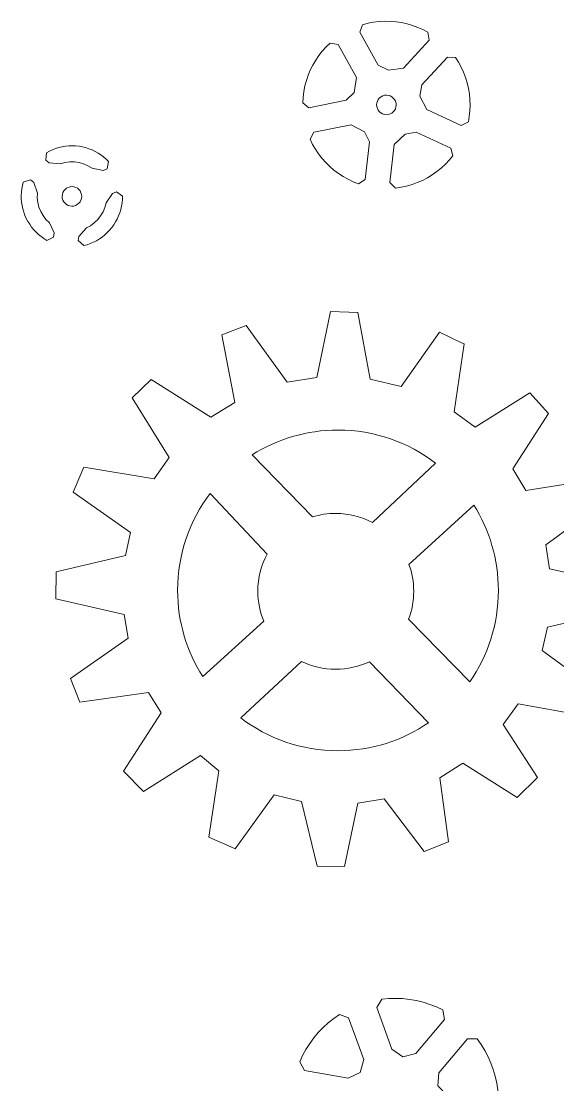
# Model space of a CAD drawing. Header units: centimetres. Extents: x -21.6 to 35.6, y -35.6 to 48.3.
# Drawn here: x 6.36 to 11.57, y 24.9 to 35.25 of the extents above; entities that cross this region are included whole.
import ezdxf

# ---------------------------------------------------------------- set-up
doc = ezdxf.new("R2010")
doc.units = ezdxf.units.CM
doc.header["$MEASUREMENT"] = 0
doc.layers.add('layer 1', color=7, linetype='Continuous')

msp = doc.modelspace()

# ---------------------------------------------------------------- linework, layer by layer
at = {"layer": 'layer 1', "lineweight": 9}
for points, knots in [([(10.07234, 34.79107), (10.07234, 34.79107), (10.32228, 35.06267), (10.32228, 35.06267), (10.32228, 35.06267), (10.32228, 35.06267), (10.31096, 35.13984), (10.31096, 35.13984), (10.31096, 35.13984), (10.31096, 35.13984), (10.26256, 35.16535), (10.26256, 35.16535), (10.26256, 35.16535), (10.26256, 35.16535), (10.21258, 35.18755), (10.21258, 35.18755), (10.21258, 35.18755), (10.21258, 35.18755), (10.1612, 35.20635), (10.1612, 35.20635), (10.1612, 35.20635), (10.1612, 35.20635), (10.10869, 35.22164), (10.10869, 35.22164), (10.10869, 35.22164), (10.10869, 35.22164), (10.05526, 35.23339), (10.05526, 35.23339), (10.05526, 35.23339), (10.05526, 35.23339), (10.00117, 35.24152), (10.00117, 35.24152), (10.00117, 35.24152), (10.00117, 35.24152), (9.94665, 35.246), (9.94665, 35.246), (9.94665, 35.246), (9.94665, 35.246), (9.89195, 35.2468), (9.89195, 35.2468), (9.89195, 35.2468), (9.89195, 35.2468), (9.83733, 35.24393), (9.83733, 35.24393), (9.83733, 35.24393), (9.83733, 35.24393), (9.78302, 35.23741), (9.78302, 35.23741), (9.78302, 35.23741), (9.78302, 35.23741), (9.72928, 35.22725), (9.72928, 35.22725), (9.72928, 35.22725), (9.72928, 35.22725), (9.67632, 35.2135), (9.67632, 35.2135), (9.67632, 35.2135), (9.67632, 35.2135), (9.64763, 35.14098), (9.64763, 35.14098), (9.64763, 35.14098), (9.64763, 35.14098), (9.8287, 34.81934), (9.8287, 34.81934), (9.8287, 34.81934), (9.8287, 34.81934), (9.92626, 34.76957), (9.92626, 34.76957), (9.92626, 34.76957), (9.92626, 34.76957), (10.07234, 34.79107), (10.07234, 34.79107)], [0, 0, 0, 0, 0.05263158, 0.05263158, 0.05263158, 0.05263158, 0.10526316, 0.10526316, 0.10526316, 0.10526316, 0.15789474, 0.15789474, 0.15789474, 0.15789474, 0.21052632, 0.21052632, 0.21052632, 0.21052632, 0.26315789, 0.26315789, 0.26315789, 0.26315789, 0.31578947, 0.31578947, 0.31578947, 0.31578947, 0.36842105, 0.36842105, 0.36842105, 0.36842105, 0.42105263, 0.42105263, 0.42105263, 0.42105263, 0.47368421, 0.47368421, 0.47368421, 0.47368421, 0.52631579, 0.52631579, 0.52631579, 0.52631579, 0.57894737, 0.57894737, 0.57894737, 0.57894737, 0.63157895, 0.63157895, 0.63157895, 0.63157895, 0.68421053, 0.68421053, 0.68421053, 0.68421053, 0.73684211, 0.73684211, 0.73684211, 0.73684211, 0.78947368, 0.78947368, 0.78947368, 0.78947368, 0.84210526, 0.84210526, 0.84210526, 0.84210526, 0.89473684, 0.89473684, 0.89473684, 0.89473684, 1, 1, 1, 1]), ([(9.61753, 34.70045), (9.61753, 34.70045), (9.43644, 35.02209), (9.43644, 35.02209), (9.43644, 35.02209), (9.43644, 35.02209), (9.35955, 35.03516), (9.35955, 35.03516), (9.35955, 35.03516), (9.35955, 35.03516), (9.32034, 34.99702), (9.32034, 34.99702), (9.32034, 34.99702), (9.32034, 34.99702), (9.28377, 34.95634), (9.28377, 34.95634), (9.28377, 34.95634), (9.28377, 34.95634), (9.25003, 34.91329), (9.25003, 34.91329), (9.25003, 34.91329), (9.25003, 34.91329), (9.21925, 34.86807), (9.21925, 34.86807), (9.21925, 34.86807), (9.21925, 34.86807), (9.19157, 34.82089), (9.19157, 34.82089), (9.19157, 34.82089), (9.19157, 34.82089), (9.16712, 34.77195), (9.16712, 34.77195), (9.16712, 34.77195), (9.16712, 34.77195), (9.14601, 34.72149), (9.14601, 34.72149), (9.14601, 34.72149), (9.14601, 34.72149), (9.12834, 34.66973), (9.12834, 34.66973), (9.12834, 34.66973), (9.12834, 34.66973), (9.11419, 34.61689), (9.11419, 34.61689), (9.11419, 34.61689), (9.11419, 34.61689), (9.10362, 34.56322), (9.10362, 34.56322), (9.10362, 34.56322), (9.10362, 34.56322), (9.09667, 34.50896), (9.09667, 34.50896), (9.09667, 34.50896), (9.09667, 34.50896), (9.09338, 34.45436), (9.09338, 34.45436), (9.09338, 34.45436), (9.09338, 34.45436), (9.15348, 34.40465), (9.15348, 34.40465), (9.15348, 34.40465), (9.15348, 34.40465), (9.51534, 34.47748), (9.51534, 34.47748), (9.51534, 34.47748), (9.51534, 34.47748), (9.59282, 34.55487), (9.59282, 34.55487), (9.59282, 34.55487), (9.59282, 34.55487), (9.61753, 34.70045), (9.61753, 34.70045)], [0, 0, 0, 0, 0.05263158, 0.05263158, 0.05263158, 0.05263158, 0.10526316, 0.10526316, 0.10526316, 0.10526316, 0.15789474, 0.15789474, 0.15789474, 0.15789474, 0.21052632, 0.21052632, 0.21052632, 0.21052632, 0.26315789, 0.26315789, 0.26315789, 0.26315789, 0.31578947, 0.31578947, 0.31578947, 0.31578947, 0.36842105, 0.36842105, 0.36842105, 0.36842105, 0.42105263, 0.42105263, 0.42105263, 0.42105263, 0.47368421, 0.47368421, 0.47368421, 0.47368421, 0.52631579, 0.52631579, 0.52631579, 0.52631579, 0.57894737, 0.57894737, 0.57894737, 0.57894737, 0.63157895, 0.63157895, 0.63157895, 0.63157895, 0.68421053, 0.68421053, 0.68421053, 0.68421053, 0.73684211, 0.73684211, 0.73684211, 0.73684211, 0.78947368, 0.78947368, 0.78947368, 0.78947368, 0.84210526, 0.84210526, 0.84210526, 0.84210526, 0.89473684, 0.89473684, 0.89473684, 0.89473684, 1, 1, 1, 1]), ([(10.29907, 34.38651), (10.29907, 34.38651), (10.63463, 34.23273), (10.63463, 34.23273), (10.63463, 34.23273), (10.63463, 34.23273), (10.70451, 34.26735), (10.70451, 34.26735), (10.70451, 34.26735), (10.70451, 34.26735), (10.71382, 34.32126), (10.71382, 34.32126), (10.71382, 34.32126), (10.71382, 34.32126), (10.71948, 34.37566), (10.71948, 34.37566), (10.71948, 34.37566), (10.71948, 34.37566), (10.72148, 34.43033), (10.72148, 34.43033), (10.72148, 34.43033), (10.72148, 34.43033), (10.71981, 34.485), (10.71981, 34.485), (10.71981, 34.485), (10.71981, 34.485), (10.71447, 34.53944), (10.71447, 34.53944), (10.71447, 34.53944), (10.71447, 34.53944), (10.70548, 34.5934), (10.70548, 34.5934), (10.70548, 34.5934), (10.70548, 34.5934), (10.6929, 34.64662), (10.6929, 34.64662), (10.6929, 34.64662), (10.6929, 34.64662), (10.67676, 34.69889), (10.67676, 34.69889), (10.67676, 34.69889), (10.67676, 34.69889), (10.65716, 34.74996), (10.65716, 34.74996), (10.65716, 34.74996), (10.65716, 34.74996), (10.63416, 34.79959), (10.63416, 34.79959), (10.63416, 34.79959), (10.63416, 34.79959), (10.60789, 34.84758), (10.60789, 34.84758), (10.60789, 34.84758), (10.60789, 34.84758), (10.57845, 34.89368), (10.57845, 34.89368), (10.57845, 34.89368), (10.57845, 34.89368), (10.50062, 34.89857), (10.50062, 34.89857), (10.50062, 34.89857), (10.50062, 34.89857), (10.25067, 34.62696), (10.25067, 34.62696), (10.25067, 34.62696), (10.25067, 34.62696), (10.23349, 34.5188), (10.23349, 34.5188), (10.23349, 34.5188), (10.23349, 34.5188), (10.29907, 34.38651), (10.29907, 34.38651)], [0, 0, 0, 0, 0.05263158, 0.05263158, 0.05263158, 0.05263158, 0.10526316, 0.10526316, 0.10526316, 0.10526316, 0.15789474, 0.15789474, 0.15789474, 0.15789474, 0.21052632, 0.21052632, 0.21052632, 0.21052632, 0.26315789, 0.26315789, 0.26315789, 0.26315789, 0.31578947, 0.31578947, 0.31578947, 0.31578947, 0.36842105, 0.36842105, 0.36842105, 0.36842105, 0.42105263, 0.42105263, 0.42105263, 0.42105263, 0.47368421, 0.47368421, 0.47368421, 0.47368421, 0.52631579, 0.52631579, 0.52631579, 0.52631579, 0.57894737, 0.57894737, 0.57894737, 0.57894737, 0.63157895, 0.63157895, 0.63157895, 0.63157895, 0.68421053, 0.68421053, 0.68421053, 0.68421053, 0.73684211, 0.73684211, 0.73684211, 0.73684211, 0.78947368, 0.78947368, 0.78947368, 0.78947368, 0.84210526, 0.84210526, 0.84210526, 0.84210526, 0.89473684, 0.89473684, 0.89473684, 0.89473684, 1, 1, 1, 1]), ([(9.9954, 34.46829), (9.97577, 34.51695), (9.92042, 34.54048), (9.87176, 34.52085), (9.87176, 34.52085), (9.8231, 34.50123), (9.79956, 34.44587), (9.81919, 34.39721), (9.81919, 34.39721), (9.83882, 34.34856), (9.89417, 34.32502), (9.94283, 34.34465), (9.94283, 34.34465), (9.99148, 34.36427), (10.01502, 34.41964), (9.9954, 34.46829)], [0, 0, 0, 0, 0.2, 0.2, 0.2, 0.2, 0.4, 0.4, 0.4, 0.4, 0.6, 0.6, 0.6, 0.6, 1, 1, 1, 1]), ([(9.56315, 34.23989), (9.56315, 34.23989), (9.2013, 34.16706), (9.2013, 34.16706), (9.2013, 34.16706), (9.2013, 34.16706), (9.16511, 34.09798), (9.16511, 34.09798), (9.16511, 34.09798), (9.16511, 34.09798), (9.18926, 34.0489), (9.18926, 34.0489), (9.18926, 34.0489), (9.18926, 34.0489), (9.21666, 34.00155), (9.21666, 34.00155), (9.21666, 34.00155), (9.21666, 34.00155), (9.24717, 33.95615), (9.24717, 33.95615), (9.24717, 33.95615), (9.24717, 33.95615), (9.28066, 33.91291), (9.28066, 33.91291), (9.28066, 33.91291), (9.28066, 33.91291), (9.31698, 33.87201), (9.31698, 33.87201), (9.31698, 33.87201), (9.31698, 33.87201), (9.35596, 33.83363), (9.35596, 33.83363), (9.35596, 33.83363), (9.35596, 33.83363), (9.39744, 33.79797), (9.39744, 33.79797), (9.39744, 33.79797), (9.39744, 33.79797), (9.44122, 33.76516), (9.44122, 33.76516), (9.44122, 33.76516), (9.44122, 33.76516), (9.48709, 33.73537), (9.48709, 33.73537), (9.48709, 33.73537), (9.48709, 33.73537), (9.53487, 33.70873), (9.53487, 33.70873), (9.53487, 33.70873), (9.53487, 33.70873), (9.58432, 33.68536), (9.58432, 33.68536), (9.58432, 33.68536), (9.58432, 33.68536), (9.63524, 33.66537), (9.63524, 33.66537), (9.63524, 33.66537), (9.63524, 33.66537), (9.70108, 33.70715), (9.70108, 33.70715), (9.70108, 33.70715), (9.70108, 33.70715), (9.74364, 34.07381), (9.74364, 34.07381), (9.74364, 34.07381), (9.74364, 34.07381), (9.69397, 34.17141), (9.69397, 34.17141), (9.69397, 34.17141), (9.69397, 34.17141), (9.56315, 34.23989), (9.56315, 34.23989)], [0, 0, 0, 0, 0.05263158, 0.05263158, 0.05263158, 0.05263158, 0.10526316, 0.10526316, 0.10526316, 0.10526316, 0.15789474, 0.15789474, 0.15789474, 0.15789474, 0.21052632, 0.21052632, 0.21052632, 0.21052632, 0.26315789, 0.26315789, 0.26315789, 0.26315789, 0.31578947, 0.31578947, 0.31578947, 0.31578947, 0.36842105, 0.36842105, 0.36842105, 0.36842105, 0.42105263, 0.42105263, 0.42105263, 0.42105263, 0.47368421, 0.47368421, 0.47368421, 0.47368421, 0.52631579, 0.52631579, 0.52631579, 0.52631579, 0.57894737, 0.57894737, 0.57894737, 0.57894737, 0.63157895, 0.63157895, 0.63157895, 0.63157895, 0.68421053, 0.68421053, 0.68421053, 0.68421053, 0.73684211, 0.73684211, 0.73684211, 0.73684211, 0.78947368, 0.78947368, 0.78947368, 0.78947368, 0.84210526, 0.84210526, 0.84210526, 0.84210526, 0.89473684, 0.89473684, 0.89473684, 0.89473684, 1, 1, 1, 1]), ([(9.98438, 34.04587), (9.98438, 34.04587), (9.94181, 33.67921), (9.94181, 33.67921), (9.94181, 33.67921), (9.94181, 33.67921), (9.99633, 33.62344), (9.99633, 33.62344), (9.99633, 33.62344), (9.99633, 33.62344), (10.05047, 33.63125), (10.05047, 33.63125), (10.05047, 33.63125), (10.05047, 33.63125), (10.10398, 33.64267), (10.10398, 33.64267), (10.10398, 33.64267), (10.10398, 33.64267), (10.15658, 33.65766), (10.15658, 33.65766), (10.15658, 33.65766), (10.15658, 33.65766), (10.20806, 33.67615), (10.20806, 33.67615), (10.20806, 33.67615), (10.20806, 33.67615), (10.25819, 33.69805), (10.25819, 33.69805), (10.25819, 33.69805), (10.25819, 33.69805), (10.30673, 33.72327), (10.30673, 33.72327), (10.30673, 33.72327), (10.30673, 33.72327), (10.35346, 33.75169), (10.35346, 33.75169), (10.35346, 33.75169), (10.35346, 33.75169), (10.39818, 33.78319), (10.39818, 33.78319), (10.39818, 33.78319), (10.39818, 33.78319), (10.44069, 33.81761), (10.44069, 33.81761), (10.44069, 33.81761), (10.44069, 33.81761), (10.48079, 33.85482), (10.48079, 33.85482), (10.48079, 33.85482), (10.48079, 33.85482), (10.5183, 33.89464), (10.5183, 33.89464), (10.5183, 33.89464), (10.5183, 33.89464), (10.55306, 33.93687), (10.55306, 33.93687), (10.55306, 33.93687), (10.55306, 33.93687), (10.53366, 34.01241), (10.53366, 34.01241), (10.53366, 34.01241), (10.53366, 34.01241), (10.1981, 34.16619), (10.1981, 34.16619), (10.1981, 34.16619), (10.1981, 34.16619), (10.08993, 34.14912), (10.08993, 34.14912), (10.08993, 34.14912), (10.08993, 34.14912), (9.98438, 34.04587), (9.98438, 34.04587)], [0, 0, 0, 0, 0.05263158, 0.05263158, 0.05263158, 0.05263158, 0.10526316, 0.10526316, 0.10526316, 0.10526316, 0.15789474, 0.15789474, 0.15789474, 0.15789474, 0.21052632, 0.21052632, 0.21052632, 0.21052632, 0.26315789, 0.26315789, 0.26315789, 0.26315789, 0.31578947, 0.31578947, 0.31578947, 0.31578947, 0.36842105, 0.36842105, 0.36842105, 0.36842105, 0.42105263, 0.42105263, 0.42105263, 0.42105263, 0.47368421, 0.47368421, 0.47368421, 0.47368421, 0.52631579, 0.52631579, 0.52631579, 0.52631579, 0.57894737, 0.57894737, 0.57894737, 0.57894737, 0.63157895, 0.63157895, 0.63157895, 0.63157895, 0.68421053, 0.68421053, 0.68421053, 0.68421053, 0.73684211, 0.73684211, 0.73684211, 0.73684211, 0.78947368, 0.78947368, 0.78947368, 0.78947368, 0.84210526, 0.84210526, 0.84210526, 0.84210526, 0.89473684, 0.89473684, 0.89473684, 0.89473684, 1, 1, 1, 1]), ([(7.1508, 33.79513), (7.1508, 33.79513), (7.1894, 33.8107), (7.1894, 33.8107), (7.1894, 33.8107), (7.1894, 33.8107), (7.20473, 33.88222), (7.20473, 33.88222), (7.20473, 33.88222), (7.20473, 33.88222), (7.18119, 33.90532), (7.18119, 33.90532), (7.18119, 33.90532), (7.18119, 33.90532), (7.15617, 33.9268), (7.15617, 33.9268), (7.15617, 33.9268), (7.15617, 33.9268), (7.12976, 33.94655), (7.12976, 33.94655), (7.12976, 33.94655), (7.12976, 33.94655), (7.10209, 33.96449), (7.10209, 33.96449), (7.10209, 33.96449), (7.10209, 33.96449), (7.07327, 33.98055), (7.07327, 33.98055), (7.07327, 33.98055), (7.07327, 33.98055), (7.04345, 33.99464), (7.04345, 33.99464), (7.04345, 33.99464), (7.04345, 33.99464), (7.01276, 34.0067), (7.01276, 34.0067), (7.01276, 34.0067), (7.01276, 34.0067), (6.98132, 34.01669), (6.98132, 34.01669), (6.98132, 34.01669), (6.98132, 34.01669), (6.9493, 34.02455), (6.9493, 34.02455), (6.9493, 34.02455), (6.9493, 34.02455), (6.91681, 34.03024), (6.91681, 34.03024), (6.91681, 34.03024), (6.91681, 34.03024), (6.88402, 34.03376), (6.88402, 34.03376), (6.88402, 34.03376), (6.88402, 34.03376), (6.85107, 34.03507), (6.85107, 34.03507), (6.85107, 34.03507), (6.85107, 34.03507), (6.8181, 34.03417), (6.8181, 34.03417), (6.8181, 34.03417), (6.8181, 34.03417), (6.78527, 34.03107), (6.78527, 34.03107), (6.78527, 34.03107), (6.78527, 34.03107), (6.75272, 34.02578), (6.75272, 34.02578), (6.75272, 34.02578), (6.75272, 34.02578), (6.72059, 34.01833), (6.72059, 34.01833), (6.72059, 34.01833), (6.72059, 34.01833), (6.68904, 34.00874), (6.68904, 34.00874), (6.68904, 34.00874), (6.68904, 34.00874), (6.65818, 33.99706), (6.65818, 33.99706), (6.65818, 33.99706), (6.65818, 33.99706), (6.62819, 33.98336), (6.62819, 33.98336), (6.62819, 33.98336), (6.62819, 33.98336), (6.59919, 33.96767), (6.59919, 33.96767), (6.59919, 33.96767), (6.59919, 33.96767), (6.59413, 33.8947), (6.59413, 33.8947), (6.59413, 33.8947), (6.59413, 33.8947), (6.62691, 33.86906), (6.62691, 33.86906), (6.62691, 33.86906), (6.62691, 33.86906), (6.7361, 33.86058), (6.7361, 33.86058), (6.7361, 33.86058), (6.7361, 33.86058), (6.78048, 33.87284), (6.78048, 33.87284), (6.78048, 33.87284), (6.78048, 33.87284), (6.82613, 33.87895), (6.82613, 33.87895), (6.82613, 33.87895), (6.82613, 33.87895), (6.87219, 33.87879), (6.87219, 33.87879), (6.87219, 33.87879), (6.87219, 33.87879), (6.91779, 33.87235), (6.91779, 33.87235), (6.91779, 33.87235), (6.91779, 33.87235), (6.96209, 33.85977), (6.96209, 33.85977), (6.96209, 33.85977), (6.96209, 33.85977), (7.00426, 33.84126), (7.00426, 33.84126), (7.00426, 33.84126), (7.00426, 33.84126), (7.04353, 33.81719), (7.04353, 33.81719), (7.04353, 33.81719), (7.04353, 33.81719), (7.1508, 33.79513), (7.1508, 33.79513)], [0, 0, 0, 0, 0.02941176, 0.02941176, 0.02941176, 0.02941176, 0.05882353, 0.05882353, 0.05882353, 0.05882353, 0.08823529, 0.08823529, 0.08823529, 0.08823529, 0.11764706, 0.11764706, 0.11764706, 0.11764706, 0.14705882, 0.14705882, 0.14705882, 0.14705882, 0.17647059, 0.17647059, 0.17647059, 0.17647059, 0.20588235, 0.20588235, 0.20588235, 0.20588235, 0.23529412, 0.23529412, 0.23529412, 0.23529412, 0.26470588, 0.26470588, 0.26470588, 0.26470588, 0.29411765, 0.29411765, 0.29411765, 0.29411765, 0.32352941, 0.32352941, 0.32352941, 0.32352941, 0.35294118, 0.35294118, 0.35294118, 0.35294118, 0.38235294, 0.38235294, 0.38235294, 0.38235294, 0.41176471, 0.41176471, 0.41176471, 0.41176471, 0.44117647, 0.44117647, 0.44117647, 0.44117647, 0.47058824, 0.47058824, 0.47058824, 0.47058824, 0.5, 0.5, 0.5, 0.5, 0.52941176, 0.52941176, 0.52941176, 0.52941176, 0.55882353, 0.55882353, 0.55882353, 0.55882353, 0.58823529, 0.58823529, 0.58823529, 0.58823529, 0.61764706, 0.61764706, 0.61764706, 0.61764706, 0.64705882, 0.64705882, 0.64705882, 0.64705882, 0.67647059, 0.67647059, 0.67647059, 0.67647059, 0.70588235, 0.70588235, 0.70588235, 0.70588235, 0.73529412, 0.73529412, 0.73529412, 0.73529412, 0.76470588, 0.76470588, 0.76470588, 0.76470588, 0.79411765, 0.79411765, 0.79411765, 0.79411765, 0.82352941, 0.82352941, 0.82352941, 0.82352941, 0.85294118, 0.85294118, 0.85294118, 0.85294118, 0.88235294, 0.88235294, 0.88235294, 0.88235294, 0.91176471, 0.91176471, 0.91176471, 0.91176471, 0.94117647, 0.94117647, 0.94117647, 0.94117647, 1, 1, 1, 1]), ([(6.4776, 33.67817), (6.4776, 33.67817), (6.44481, 33.70382), (6.44481, 33.70382), (6.44481, 33.70382), (6.44481, 33.70382), (6.37521, 33.68134), (6.37521, 33.68134), (6.37521, 33.68134), (6.37521, 33.68134), (6.36697, 33.64939), (6.36697, 33.64939), (6.36697, 33.64939), (6.36697, 33.64939), (6.36088, 33.61698), (6.36088, 33.61698), (6.36088, 33.61698), (6.36088, 33.61698), (6.35698, 33.58424), (6.35698, 33.58424), (6.35698, 33.58424), (6.35698, 33.58424), (6.35527, 33.5513), (6.35527, 33.5513), (6.35527, 33.5513), (6.35527, 33.5513), (6.35578, 33.51832), (6.35578, 33.51832), (6.35578, 33.51832), (6.35578, 33.51832), (6.35849, 33.48546), (6.35849, 33.48546), (6.35849, 33.48546), (6.35849, 33.48546), (6.36338, 33.45284), (6.36338, 33.45284), (6.36338, 33.45284), (6.36338, 33.45284), (6.37046, 33.42063), (6.37046, 33.42063), (6.37046, 33.42063), (6.37046, 33.42063), (6.37966, 33.38896), (6.37966, 33.38896), (6.37966, 33.38896), (6.37966, 33.38896), (6.39097, 33.35798), (6.39097, 33.35798), (6.39097, 33.35798), (6.39097, 33.35798), (6.40432, 33.32782), (6.40432, 33.32782), (6.40432, 33.32782), (6.40432, 33.32782), (6.41967, 33.29863), (6.41967, 33.29863), (6.41967, 33.29863), (6.41967, 33.29863), (6.43692, 33.27053), (6.43692, 33.27053), (6.43692, 33.27053), (6.43692, 33.27053), (6.45603, 33.24364), (6.45603, 33.24364), (6.45603, 33.24364), (6.45603, 33.24364), (6.47688, 33.2181), (6.47688, 33.2181), (6.47688, 33.2181), (6.47688, 33.2181), (6.49939, 33.194), (6.49939, 33.194), (6.49939, 33.194), (6.49939, 33.194), (6.52347, 33.17146), (6.52347, 33.17146), (6.52347, 33.17146), (6.52347, 33.17146), (6.54901, 33.15059), (6.54901, 33.15059), (6.54901, 33.15059), (6.54901, 33.15059), (6.57588, 33.13147), (6.57588, 33.13147), (6.57588, 33.13147), (6.57588, 33.13147), (6.60397, 33.11419), (6.60397, 33.11419), (6.60397, 33.11419), (6.60397, 33.11419), (6.6697, 33.14629), (6.6697, 33.14629), (6.6697, 33.14629), (6.6697, 33.14629), (6.67551, 33.18751), (6.67551, 33.18751), (6.67551, 33.18751), (6.67551, 33.18751), (6.62826, 33.2863), (6.62826, 33.2863), (6.62826, 33.2863), (6.62826, 33.2863), (6.59544, 33.31862), (6.59544, 33.31862), (6.59544, 33.31862), (6.59544, 33.31862), (6.56733, 33.35509), (6.56733, 33.35509), (6.56733, 33.35509), (6.56733, 33.35509), (6.54444, 33.39506), (6.54444, 33.39506), (6.54444, 33.39506), (6.54444, 33.39506), (6.52722, 33.43777), (6.52722, 33.43777), (6.52722, 33.43777), (6.52722, 33.43777), (6.51596, 33.48243), (6.51596, 33.48243), (6.51596, 33.48243), (6.51596, 33.48243), (6.5109, 33.5282), (6.5109, 33.5282), (6.5109, 33.5282), (6.5109, 33.5282), (6.51212, 33.57424), (6.51212, 33.57424), (6.51212, 33.57424), (6.51212, 33.57424), (6.4776, 33.67817), (6.4776, 33.67817)], [0, 0, 0, 0, 0.02941176, 0.02941176, 0.02941176, 0.02941176, 0.05882353, 0.05882353, 0.05882353, 0.05882353, 0.08823529, 0.08823529, 0.08823529, 0.08823529, 0.11764706, 0.11764706, 0.11764706, 0.11764706, 0.14705882, 0.14705882, 0.14705882, 0.14705882, 0.17647059, 0.17647059, 0.17647059, 0.17647059, 0.20588235, 0.20588235, 0.20588235, 0.20588235, 0.23529412, 0.23529412, 0.23529412, 0.23529412, 0.26470588, 0.26470588, 0.26470588, 0.26470588, 0.29411765, 0.29411765, 0.29411765, 0.29411765, 0.32352941, 0.32352941, 0.32352941, 0.32352941, 0.35294118, 0.35294118, 0.35294118, 0.35294118, 0.38235294, 0.38235294, 0.38235294, 0.38235294, 0.41176471, 0.41176471, 0.41176471, 0.41176471, 0.44117647, 0.44117647, 0.44117647, 0.44117647, 0.47058824, 0.47058824, 0.47058824, 0.47058824, 0.5, 0.5, 0.5, 0.5, 0.52941176, 0.52941176, 0.52941176, 0.52941176, 0.55882353, 0.55882353, 0.55882353, 0.55882353, 0.58823529, 0.58823529, 0.58823529, 0.58823529, 0.61764706, 0.61764706, 0.61764706, 0.61764706, 0.64705882, 0.64705882, 0.64705882, 0.64705882, 0.67647059, 0.67647059, 0.67647059, 0.67647059, 0.70588235, 0.70588235, 0.70588235, 0.70588235, 0.73529412, 0.73529412, 0.73529412, 0.73529412, 0.76470588, 0.76470588, 0.76470588, 0.76470588, 0.79411765, 0.79411765, 0.79411765, 0.79411765, 0.82352941, 0.82352941, 0.82352941, 0.82352941, 0.85294118, 0.85294118, 0.85294118, 0.85294118, 0.88235294, 0.88235294, 0.88235294, 0.88235294, 0.91176471, 0.91176471, 0.91176471, 0.91176471, 0.94117647, 0.94117647, 0.94117647, 0.94117647, 1, 1, 1, 1]), ([(6.93606, 33.57785), (6.91643, 33.62651), (6.86108, 33.65004), (6.81242, 33.63041), (6.81242, 33.63041), (6.76377, 33.61079), (6.74023, 33.55543), (6.75985, 33.50677), (6.75985, 33.50677), (6.77948, 33.45812), (6.83484, 33.43458), (6.88349, 33.45421), (6.88349, 33.45421), (6.93216, 33.47383), (6.95568, 33.52919), (6.93606, 33.57785)], [0, 0, 0, 0, 0.2, 0.2, 0.2, 0.2, 0.4, 0.4, 0.4, 0.4, 0.6, 0.6, 0.6, 0.6, 1, 1, 1, 1]), ([(6.91548, 33.15364), (6.91548, 33.15364), (6.90967, 33.11242), (6.90967, 33.11242), (6.90967, 33.11242), (6.90967, 33.11242), (6.96394, 33.06339), (6.96394, 33.06339), (6.96394, 33.06339), (6.96394, 33.06339), (6.99571, 33.07222), (6.99571, 33.07222), (6.99571, 33.07222), (6.99571, 33.07222), (7.02682, 33.08316), (7.02682, 33.08316), (7.02682, 33.08316), (7.02682, 33.08316), (7.05714, 33.09616), (7.05714, 33.09616), (7.05714, 33.09616), (7.05714, 33.09616), (7.08652, 33.11114), (7.08652, 33.11114), (7.08652, 33.11114), (7.08652, 33.11114), (7.11482, 33.12807), (7.11482, 33.12807), (7.11482, 33.12807), (7.11482, 33.12807), (7.14193, 33.14685), (7.14193, 33.14685), (7.14193, 33.14685), (7.14193, 33.14685), (7.16773, 33.1674), (7.16773, 33.1674), (7.16773, 33.1674), (7.16773, 33.1674), (7.19209, 33.18963), (7.19209, 33.18963), (7.19209, 33.18963), (7.19209, 33.18963), (7.21491, 33.21343), (7.21491, 33.21343), (7.21491, 33.21343), (7.21491, 33.21343), (7.23608, 33.23872), (7.23608, 33.23872), (7.23608, 33.23872), (7.23608, 33.23872), (7.25553, 33.26535), (7.25553, 33.26535), (7.25553, 33.26535), (7.25553, 33.26535), (7.27314, 33.29324), (7.27314, 33.29324), (7.27314, 33.29324), (7.27314, 33.29324), (7.28885, 33.32224), (7.28885, 33.32224), (7.28885, 33.32224), (7.28885, 33.32224), (7.30258, 33.35222), (7.30258, 33.35222), (7.30258, 33.35222), (7.30258, 33.35222), (7.31428, 33.38306), (7.31428, 33.38306), (7.31428, 33.38306), (7.31428, 33.38306), (7.32389, 33.41461), (7.32389, 33.41461), (7.32389, 33.41461), (7.32389, 33.41461), (7.33137, 33.44673), (7.33137, 33.44673), (7.33137, 33.44673), (7.33137, 33.44673), (7.33668, 33.47928), (7.33668, 33.47928), (7.33668, 33.47928), (7.33668, 33.47928), (7.33979, 33.51211), (7.33979, 33.51211), (7.33979, 33.51211), (7.33979, 33.51211), (7.34072, 33.54508), (7.34072, 33.54508), (7.34072, 33.54508), (7.34072, 33.54508), (7.28006, 33.58594), (7.28006, 33.58594), (7.28006, 33.58594), (7.28006, 33.58594), (7.24146, 33.57038), (7.24146, 33.57038), (7.24146, 33.57038), (7.24146, 33.57038), (7.17952, 33.48006), (7.17952, 33.48006), (7.17952, 33.48006), (7.17952, 33.48006), (7.16794, 33.43548), (7.16794, 33.43548), (7.16794, 33.43548), (7.16794, 33.43548), (7.15041, 33.39289), (7.15041, 33.39289), (7.15041, 33.39289), (7.15041, 33.39289), (7.12724, 33.3531), (7.12724, 33.3531), (7.12724, 33.3531), (7.12724, 33.3531), (7.09887, 33.31682), (7.09887, 33.31682), (7.09887, 33.31682), (7.09887, 33.31682), (7.06581, 33.28474), (7.06581, 33.28474), (7.06581, 33.28474), (7.06581, 33.28474), (7.0287, 33.25747), (7.0287, 33.25747), (7.0287, 33.25747), (7.0287, 33.25747), (6.98823, 33.23551), (6.98823, 33.23551), (6.98823, 33.23551), (6.98823, 33.23551), (6.91548, 33.15364), (6.91548, 33.15364)], [0, 0, 0, 0, 0.02941176, 0.02941176, 0.02941176, 0.02941176, 0.05882353, 0.05882353, 0.05882353, 0.05882353, 0.08823529, 0.08823529, 0.08823529, 0.08823529, 0.11764706, 0.11764706, 0.11764706, 0.11764706, 0.14705882, 0.14705882, 0.14705882, 0.14705882, 0.17647059, 0.17647059, 0.17647059, 0.17647059, 0.20588235, 0.20588235, 0.20588235, 0.20588235, 0.23529412, 0.23529412, 0.23529412, 0.23529412, 0.26470588, 0.26470588, 0.26470588, 0.26470588, 0.29411765, 0.29411765, 0.29411765, 0.29411765, 0.32352941, 0.32352941, 0.32352941, 0.32352941, 0.35294118, 0.35294118, 0.35294118, 0.35294118, 0.38235294, 0.38235294, 0.38235294, 0.38235294, 0.41176471, 0.41176471, 0.41176471, 0.41176471, 0.44117647, 0.44117647, 0.44117647, 0.44117647, 0.47058824, 0.47058824, 0.47058824, 0.47058824, 0.5, 0.5, 0.5, 0.5, 0.52941176, 0.52941176, 0.52941176, 0.52941176, 0.55882353, 0.55882353, 0.55882353, 0.55882353, 0.58823529, 0.58823529, 0.58823529, 0.58823529, 0.61764706, 0.61764706, 0.61764706, 0.61764706, 0.64705882, 0.64705882, 0.64705882, 0.64705882, 0.67647059, 0.67647059, 0.67647059, 0.67647059, 0.70588235, 0.70588235, 0.70588235, 0.70588235, 0.73529412, 0.73529412, 0.73529412, 0.73529412, 0.76470588, 0.76470588, 0.76470588, 0.76470588, 0.79411765, 0.79411765, 0.79411765, 0.79411765, 0.82352941, 0.82352941, 0.82352941, 0.82352941, 0.85294118, 0.85294118, 0.85294118, 0.85294118, 0.88235294, 0.88235294, 0.88235294, 0.88235294, 0.91176471, 0.91176471, 0.91176471, 0.91176471, 0.94117647, 0.94117647, 0.94117647, 0.94117647, 1, 1, 1, 1]), ([(10.19517, 25.2013), (10.19517, 25.2013), (10.47231, 25.53158), (10.47231, 25.53158), (10.47231, 25.53158), (10.47231, 25.53158), (10.45465, 25.62405), (10.45465, 25.62405), (10.45465, 25.62405), (10.45465, 25.62405), (10.39339, 25.65325), (10.39339, 25.65325), (10.39339, 25.65325), (10.39339, 25.65325), (10.3303, 25.67825), (10.3303, 25.67825), (10.3303, 25.67825), (10.3303, 25.67825), (10.26566, 25.69893), (10.26566, 25.69893), (10.26566, 25.69893), (10.26566, 25.69893), (10.19977, 25.71519), (10.19977, 25.71519), (10.19977, 25.71519), (10.19977, 25.71519), (10.13294, 25.72698), (10.13294, 25.72698), (10.13294, 25.72698), (10.13294, 25.72698), (10.06546, 25.73423), (10.06546, 25.73423), (10.06546, 25.73423), (10.06546, 25.73423), (9.99765, 25.7369), (9.99765, 25.7369), (9.99765, 25.7369), (9.99765, 25.7369), (9.92981, 25.73499), (9.92981, 25.73499), (9.92981, 25.73499), (9.92981, 25.73499), (9.86226, 25.72851), (9.86226, 25.72851), (9.86226, 25.72851), (9.86226, 25.72851), (9.81404, 25.64765), (9.81404, 25.64765), (9.81404, 25.64765), (9.81404, 25.64765), (9.9615, 25.2425), (9.9615, 25.2425), (9.9615, 25.2425), (9.9615, 25.2425), (10.06639, 25.16766), (10.06639, 25.16766), (10.06639, 25.16766), (10.06639, 25.16766), (10.19517, 25.2013), (10.19517, 25.2013)], [0, 0, 0, 0, 0.0625, 0.0625, 0.0625, 0.0625, 0.125, 0.125, 0.125, 0.125, 0.1875, 0.1875, 0.1875, 0.1875, 0.25, 0.25, 0.25, 0.25, 0.3125, 0.3125, 0.3125, 0.3125, 0.375, 0.375, 0.375, 0.375, 0.4375, 0.4375, 0.4375, 0.4375, 0.5, 0.5, 0.5, 0.5, 0.5625, 0.5625, 0.5625, 0.5625, 0.625, 0.625, 0.625, 0.625, 0.6875, 0.6875, 0.6875, 0.6875, 0.75, 0.75, 0.75, 0.75, 0.8125, 0.8125, 0.8125, 0.8125, 0.875, 0.875, 0.875, 0.875, 1, 1, 1, 1]), ([(9.68724, 25.14268), (9.68724, 25.14268), (9.53978, 25.54783), (9.53978, 25.54783), (9.53978, 25.54783), (9.53978, 25.54783), (9.45087, 25.57877), (9.45087, 25.57877), (9.45087, 25.57877), (9.45087, 25.57877), (9.39495, 25.54032), (9.39495, 25.54032), (9.39495, 25.54032), (9.39495, 25.54032), (9.34175, 25.49817), (9.34175, 25.49817), (9.34175, 25.49817), (9.34175, 25.49817), (9.29153, 25.45254), (9.29153, 25.45254), (9.29153, 25.45254), (9.29153, 25.45254), (9.24449, 25.40361), (9.24449, 25.40361), (9.24449, 25.40361), (9.24449, 25.40361), (9.20087, 25.35162), (9.20087, 25.35162), (9.20087, 25.35162), (9.20087, 25.35162), (9.16086, 25.29681), (9.16086, 25.29681), (9.16086, 25.29681), (9.16086, 25.29681), (9.12464, 25.23942), (9.12464, 25.23942), (9.12464, 25.23942), (9.12464, 25.23942), (9.09237, 25.17972), (9.09237, 25.17972), (9.09237, 25.17972), (9.09237, 25.17972), (9.06421, 25.11797), (9.06421, 25.11797), (9.06421, 25.11797), (9.06421, 25.11797), (9.11012, 25.03579), (9.11012, 25.03579), (9.11012, 25.03579), (9.11012, 25.03579), (9.53472, 24.96092), (9.53472, 24.96092), (9.53472, 24.96092), (9.53472, 24.96092), (9.65198, 25.01433), (9.65198, 25.01433), (9.65198, 25.01433), (9.65198, 25.01433), (9.68724, 25.14268), (9.68724, 25.14268)], [0, 0, 0, 0, 0.0625, 0.0625, 0.0625, 0.0625, 0.125, 0.125, 0.125, 0.125, 0.1875, 0.1875, 0.1875, 0.1875, 0.25, 0.25, 0.25, 0.25, 0.3125, 0.3125, 0.3125, 0.3125, 0.375, 0.375, 0.375, 0.375, 0.4375, 0.4375, 0.4375, 0.4375, 0.5, 0.5, 0.5, 0.5, 0.5625, 0.5625, 0.5625, 0.5625, 0.625, 0.625, 0.625, 0.625, 0.6875, 0.6875, 0.6875, 0.6875, 0.75, 0.75, 0.75, 0.75, 0.8125, 0.8125, 0.8125, 0.8125, 0.875, 0.875, 0.875, 0.875, 1, 1, 1, 1]), ([(10.49991, 24.79073), (10.49991, 24.79073), (10.92451, 24.71586), (10.92451, 24.71586), (10.92451, 24.71586), (10.92451, 24.71586), (10.99576, 24.77739), (10.99576, 24.77739), (10.99576, 24.77739), (10.99576, 24.77739), (10.99042, 24.84504), (10.99042, 24.84504), (10.99042, 24.84504), (10.99042, 24.84504), (10.98052, 24.91218), (10.98052, 24.91218), (10.98052, 24.91218), (10.98052, 24.91218), (10.96611, 24.9785), (10.96611, 24.9785), (10.96611, 24.9785), (10.96611, 24.9785), (10.94725, 25.04369), (10.94725, 25.04369), (10.94725, 25.04369), (10.94725, 25.04369), (10.92404, 25.10746), (10.92404, 25.10746), (10.92404, 25.10746), (10.92404, 25.10746), (10.89658, 25.16952), (10.89658, 25.16952), (10.89658, 25.16952), (10.89658, 25.16952), (10.86499, 25.22959), (10.86499, 25.22959), (10.86499, 25.22959), (10.86499, 25.22959), (10.82942, 25.28738), (10.82942, 25.28738), (10.82942, 25.28738), (10.82942, 25.28738), (10.79003, 25.34264), (10.79003, 25.34264), (10.79003, 25.34264), (10.79003, 25.34264), (10.69589, 25.34398), (10.69589, 25.34398), (10.69589, 25.34398), (10.69589, 25.34398), (10.41875, 25.01369), (10.41875, 25.01369), (10.41875, 25.01369), (10.41875, 25.01369), (10.40638, 24.88544), (10.40638, 24.88544), (10.40638, 24.88544), (10.40638, 24.88544), (10.49991, 24.79073), (10.49991, 24.79073)], [0, 0, 0, 0, 0.0625, 0.0625, 0.0625, 0.0625, 0.125, 0.125, 0.125, 0.125, 0.1875, 0.1875, 0.1875, 0.1875, 0.25, 0.25, 0.25, 0.25, 0.3125, 0.3125, 0.3125, 0.3125, 0.375, 0.375, 0.375, 0.375, 0.4375, 0.4375, 0.4375, 0.4375, 0.5, 0.5, 0.5, 0.5, 0.5625, 0.5625, 0.5625, 0.5625, 0.625, 0.625, 0.625, 0.625, 0.6875, 0.6875, 0.6875, 0.6875, 0.75, 0.75, 0.75, 0.75, 0.8125, 0.8125, 0.8125, 0.8125, 0.875, 0.875, 0.875, 0.875, 1, 1, 1, 1])]:
    msp.add_open_spline(points, degree=3, knots=knots, dxfattribs=at)
at = {"layer": 'layer 1', "color": 250, "lineweight": 9}
for points, knots in [([(8.39309, 27.21075), (8.39309, 27.21075), (8.17823, 27.3053), (8.17823, 27.3053), (8.17823, 27.3053), (8.17823, 27.3053), (8.27552, 27.95242), (8.27552, 27.95242), (8.27552, 27.95242), (8.27552, 27.95242), (8.09972, 28.10163), (8.09972, 28.10163), (8.09972, 28.10163), (8.09972, 28.10163), (7.54278, 27.75006), (7.54278, 27.75006), (7.54278, 27.75006), (7.54278, 27.75006), (7.35121, 27.94925), (7.35121, 27.94925), (7.35121, 27.94925), (7.35121, 27.94925), (7.71723, 28.51566), (7.71723, 28.51566), (7.71723, 28.51566), (7.71723, 28.51566), (7.59386, 28.71489), (7.59386, 28.71489), (7.59386, 28.71489), (7.59386, 28.71489), (6.92386, 28.61907), (6.92386, 28.61907), (6.92386, 28.61907), (6.92386, 28.61907), (6.83356, 28.84906), (6.83356, 28.84906), (6.83356, 28.84906), (6.83356, 28.84906), (7.39424, 29.24321), (7.39424, 29.24321), (7.39424, 29.24321), (7.39424, 29.24321), (7.3554, 29.47198), (7.3554, 29.47198), (7.3554, 29.47198), (7.3554, 29.47198), (6.69167, 29.62515), (6.69167, 29.62515), (6.69167, 29.62515), (6.69167, 29.62515), (6.69509, 29.88706), (6.69509, 29.88706), (6.69509, 29.88706), (6.69509, 29.88706), (7.36968, 30.04716), (7.36968, 30.04716), (7.36968, 30.04716), (7.36968, 30.04716), (7.41928, 30.27117), (7.41928, 30.27117), (7.41928, 30.27117), (7.41928, 30.27117), (6.85914, 30.66347), (6.85914, 30.66347), (6.85914, 30.66347), (6.85914, 30.66347), (6.96372, 30.90687), (6.96372, 30.90687), (6.96372, 30.90687), (6.96372, 30.90687), (7.64763, 30.79399), (7.64763, 30.79399), (7.64763, 30.79399), (7.64763, 30.79399), (7.79332, 31.00213), (7.79332, 31.00213), (7.79332, 31.00213), (7.79332, 31.00213), (7.43293, 31.5815), (7.43293, 31.5815), (7.43293, 31.5815), (7.43293, 31.5815), (7.62023, 31.76072), (7.62023, 31.76072), (7.62023, 31.76072), (7.62023, 31.76072), (8.20062, 31.39241), (8.20062, 31.39241), (8.20062, 31.39241), (8.20062, 31.39241), (8.43115, 31.53804), (8.43115, 31.53804), (8.43115, 31.53804), (8.43115, 31.53804), (8.30734, 32.19628), (8.30734, 32.19628), (8.30734, 32.19628), (8.30734, 32.19628), (8.54212, 32.28648), (8.54212, 32.28648), (8.54212, 32.28648), (8.54212, 32.28648), (8.94139, 31.73334), (8.94139, 31.73334), (8.94139, 31.73334), (8.94139, 31.73334), (9.23002, 31.78062), (9.23002, 31.78062), (9.23002, 31.78062), (9.23002, 31.78062), (9.36479, 32.4229), (9.36479, 32.4229), (9.36479, 32.4229), (9.36479, 32.4229), (9.62896, 32.41285), (9.62896, 32.41285), (9.62896, 32.41285), (9.62896, 32.41285), (9.75052, 31.76485), (9.75052, 31.76485), (9.75052, 31.76485), (9.75052, 31.76485), (10.05099, 31.69337), (10.05099, 31.69337), (10.05099, 31.69337), (10.05099, 31.69337), (10.42356, 32.21949), (10.42356, 32.21949), (10.42356, 32.21949), (10.42356, 32.21949), (10.63703, 32.11875), (10.63703, 32.11875), (10.63703, 32.11875), (10.63703, 32.11875), (10.66307, 32.10647), (10.66307, 32.10647), (10.66307, 32.10647), (10.66307, 32.10647), (10.56795, 31.44716), (10.56795, 31.44716), (10.56795, 31.44716), (10.56795, 31.44716), (10.77069, 31.2951), (10.77069, 31.2951), (10.77069, 31.2951), (10.77069, 31.2951), (11.30375, 31.63145), (11.30375, 31.63145), (11.30375, 31.63145), (11.30375, 31.63145), (11.48558, 31.43054), (11.48558, 31.43054), (11.48558, 31.43054), (11.48558, 31.43054), (11.13781, 30.88946), (11.13781, 30.88946), (11.13781, 30.88946), (11.13781, 30.88946), (11.26501, 30.67989), (11.26501, 30.67989), (11.26501, 30.67989), (11.26501, 30.67989), (11.88094, 30.77714), (11.88094, 30.77714), (11.88094, 30.77714), (11.88094, 30.77714), (11.97241, 30.52866), (11.97241, 30.52866), (11.97241, 30.52866), (11.97241, 30.52866), (11.45835, 30.15009), (11.45835, 30.15009), (11.45835, 30.15009), (11.45835, 30.15009), (11.49499, 29.91751), (11.49499, 29.91751), (11.49499, 29.91751), (11.49499, 29.91751), (12.09462, 29.78427), (12.09462, 29.78427), (12.09462, 29.78427), (12.09462, 29.78427), (12.086, 29.49388), (12.086, 29.49388), (12.086, 29.49388), (12.086, 29.49388), (11.47467, 29.34943), (11.47467, 29.34943), (11.47467, 29.34943), (11.47467, 29.34943), (11.42163, 29.12138), (11.42163, 29.12138), (11.42163, 29.12138), (11.42163, 29.12138), (11.91995, 28.76057), (11.91995, 28.76057), (11.91995, 28.76057), (11.91995, 28.76057), (11.80178, 28.4941), (11.80178, 28.4941), (11.80178, 28.4941), (11.80178, 28.4941), (11.18772, 28.6021), (11.18772, 28.6021), (11.18772, 28.6021), (11.18772, 28.6021), (11.04436, 28.40132), (11.04436, 28.40132), (11.04436, 28.40132), (11.04436, 28.40132), (11.37814, 27.88669), (11.37814, 27.88669), (11.37814, 27.88669), (11.37814, 27.88669), (11.17836, 27.69162), (11.17836, 27.69162), (11.17836, 27.69162), (11.17836, 27.69162), (10.65114, 28.02644), (10.65114, 28.02644), (10.65114, 28.02644), (10.65114, 28.02644), (10.42617, 27.8831), (10.42617, 27.8831), (10.42617, 27.8831), (10.42617, 27.8831), (10.51272, 27.26001), (10.51272, 27.26001), (10.51272, 27.26001), (10.51272, 27.26001), (10.27523, 27.1651), (10.27523, 27.1651), (10.27523, 27.1651), (10.27523, 27.1651), (9.88616, 27.67783), (9.88616, 27.67783), (9.88616, 27.67783), (9.88616, 27.67783), (9.63007, 27.63639), (9.63007, 27.63639), (9.63007, 27.63639), (9.63007, 27.63639), (9.49937, 27.01979), (9.49937, 27.01979), (9.49937, 27.01979), (9.49937, 27.01979), (9.2329, 27.02237), (9.2329, 27.02237), (9.2329, 27.02237), (9.2329, 27.02237), (9.07994, 27.65456), (9.07994, 27.65456), (9.07994, 27.65456), (9.07994, 27.65456), (8.81581, 27.71648), (8.81581, 27.71648), (8.81581, 27.71648), (8.81581, 27.71648), (8.4348, 27.19239), (8.4348, 27.19239), (8.4348, 27.19239), (8.4348, 27.19239), (8.39309, 27.21075), (8.39309, 27.21075)], [0, 0, 0, 0, 0.01492537, 0.01492537, 0.01492537, 0.01492537, 0.02985075, 0.02985075, 0.02985075, 0.02985075, 0.04477612, 0.04477612, 0.04477612, 0.04477612, 0.05970149, 0.05970149, 0.05970149, 0.05970149, 0.07462687, 0.07462687, 0.07462687, 0.07462687, 0.08955224, 0.08955224, 0.08955224, 0.08955224, 0.10447761, 0.10447761, 0.10447761, 0.10447761, 0.11940299, 0.11940299, 0.11940299, 0.11940299, 0.13432836, 0.13432836, 0.13432836, 0.13432836, 0.14925373, 0.14925373, 0.14925373, 0.14925373, 0.1641791, 0.1641791, 0.1641791, 0.1641791, 0.17910448, 0.17910448, 0.17910448, 0.17910448, 0.19402985, 0.19402985, 0.19402985, 0.19402985, 0.20895522, 0.20895522, 0.20895522, 0.20895522, 0.2238806, 0.2238806, 0.2238806, 0.2238806, 0.23880597, 0.23880597, 0.23880597, 0.23880597, 0.25373134, 0.25373134, 0.25373134, 0.25373134, 0.26865672, 0.26865672, 0.26865672, 0.26865672, 0.28358209, 0.28358209, 0.28358209, 0.28358209, 0.29850746, 0.29850746, 0.29850746, 0.29850746, 0.31343284, 0.31343284, 0.31343284, 0.31343284, 0.32835821, 0.32835821, 0.32835821, 0.32835821, 0.34328358, 0.34328358, 0.34328358, 0.34328358, 0.35820896, 0.35820896, 0.35820896, 0.35820896, 0.37313433, 0.37313433, 0.37313433, 0.37313433, 0.3880597, 0.3880597, 0.3880597, 0.3880597, 0.40298507, 0.40298507, 0.40298507, 0.40298507, 0.41791045, 0.41791045, 0.41791045, 0.41791045, 0.43283582, 0.43283582, 0.43283582, 0.43283582, 0.44776119, 0.44776119, 0.44776119, 0.44776119, 0.46268657, 0.46268657, 0.46268657, 0.46268657, 0.47761194, 0.47761194, 0.47761194, 0.47761194, 0.49253731, 0.49253731, 0.49253731, 0.49253731, 0.50746269, 0.50746269, 0.50746269, 0.50746269, 0.52238806, 0.52238806, 0.52238806, 0.52238806, 0.53731343, 0.53731343, 0.53731343, 0.53731343, 0.55223881, 0.55223881, 0.55223881, 0.55223881, 0.56716418, 0.56716418, 0.56716418, 0.56716418, 0.58208955, 0.58208955, 0.58208955, 0.58208955, 0.59701493, 0.59701493, 0.59701493, 0.59701493, 0.6119403, 0.6119403, 0.6119403, 0.6119403, 0.62686567, 0.62686567, 0.62686567, 0.62686567, 0.64179104, 0.64179104, 0.64179104, 0.64179104, 0.65671642, 0.65671642, 0.65671642, 0.65671642, 0.67164179, 0.67164179, 0.67164179, 0.67164179, 0.68656716, 0.68656716, 0.68656716, 0.68656716, 0.70149254, 0.70149254, 0.70149254, 0.70149254, 0.71641791, 0.71641791, 0.71641791, 0.71641791, 0.73134328, 0.73134328, 0.73134328, 0.73134328, 0.74626866, 0.74626866, 0.74626866, 0.74626866, 0.76119403, 0.76119403, 0.76119403, 0.76119403, 0.7761194, 0.7761194, 0.7761194, 0.7761194, 0.79104478, 0.79104478, 0.79104478, 0.79104478, 0.80597015, 0.80597015, 0.80597015, 0.80597015, 0.82089552, 0.82089552, 0.82089552, 0.82089552, 0.8358209, 0.8358209, 0.8358209, 0.8358209, 0.85074627, 0.85074627, 0.85074627, 0.85074627, 0.86567164, 0.86567164, 0.86567164, 0.86567164, 0.88059701, 0.88059701, 0.88059701, 0.88059701, 0.89552239, 0.89552239, 0.89552239, 0.89552239, 0.91044776, 0.91044776, 0.91044776, 0.91044776, 0.92537313, 0.92537313, 0.92537313, 0.92537313, 0.94029851, 0.94029851, 0.94029851, 0.94029851, 0.95522388, 0.95522388, 0.95522388, 0.95522388, 0.97014925, 0.97014925, 0.97014925, 0.97014925, 1, 1, 1, 1]), ([(10.38597, 30.94623), (10.38597, 30.94623), (9.77048, 30.36835), (9.77048, 30.36835), (9.77048, 30.36835), (9.66435, 30.42486), (9.54319, 30.4569), (9.41455, 30.4569), (9.41455, 30.4569), (9.33545, 30.4569), (9.25915, 30.44477), (9.18746, 30.42231), (9.18746, 30.42231), (9.18746, 30.42231), (8.60198, 31.02674), (8.60198, 31.02674), (8.60198, 31.02674), (8.8433, 31.17972), (9.1295, 31.26833), (9.43638, 31.26833), (9.43638, 31.26833), (9.79368, 31.26833), (10.12292, 31.14823), (10.38597, 30.94623)], [0, 0, 0, 0, 0.14285714, 0.14285714, 0.14285714, 0.14285714, 0.28571429, 0.28571429, 0.28571429, 0.28571429, 0.42857143, 0.42857143, 0.42857143, 0.42857143, 0.57142857, 0.57142857, 0.57142857, 0.57142857, 0.71428571, 0.71428571, 0.71428571, 0.71428571, 1, 1, 1, 1]), ([(8.12048, 28.86886), (7.96568, 29.11116), (7.87594, 29.39904), (7.87594, 29.70789), (7.87594, 29.70789), (7.87594, 30.06216), (7.99401, 30.38886), (8.19292, 30.65077), (8.19292, 30.65077), (8.19292, 30.65077), (8.74841, 30.06129), (8.74841, 30.06129), (8.74841, 30.06129), (8.68961, 29.95353), (8.65618, 29.82993), (8.65618, 29.69852), (8.65618, 29.69852), (8.65618, 29.59525), (8.67683, 29.49681), (8.71421, 29.40708), (8.71421, 29.40708), (8.71421, 29.40708), (8.12048, 28.86886), (8.12048, 28.86886)], [0, 0, 0, 0, 0.14285714, 0.14285714, 0.14285714, 0.14285714, 0.28571429, 0.28571429, 0.28571429, 0.28571429, 0.42857143, 0.42857143, 0.42857143, 0.42857143, 0.57142857, 0.57142857, 0.57142857, 0.57142857, 0.71428571, 0.71428571, 0.71428571, 0.71428571, 1, 1, 1, 1]), ([(10.7184, 28.81806), (10.89391, 29.07047), (10.99682, 29.37716), (10.99682, 29.70789), (10.99682, 29.70789), (10.99682, 30.01216), (10.90972, 30.29609), (10.75914, 30.5361), (10.75914, 30.5361), (10.75914, 30.5361), (10.12686, 29.95937), (10.12686, 29.95937), (10.12686, 29.95937), (10.15664, 29.87803), (10.17292, 29.79017), (10.17292, 29.69852), (10.17292, 29.69852), (10.17292, 29.60351), (10.15544, 29.51255), (10.12353, 29.42876), (10.12353, 29.42876), (10.12353, 29.42876), (10.7184, 28.81806), (10.7184, 28.81806)], [0, 0, 0, 0, 0.14285714, 0.14285714, 0.14285714, 0.14285714, 0.28571429, 0.28571429, 0.28571429, 0.28571429, 0.42857143, 0.42857143, 0.42857143, 0.42857143, 0.57142857, 0.57142857, 0.57142857, 0.57142857, 0.71428571, 0.71428571, 0.71428571, 0.71428571, 1, 1, 1, 1]), ([(10.31714, 28.4196), (10.06648, 28.24791), (9.76316, 28.14746), (9.43638, 28.14746), (9.43638, 28.14746), (9.08099, 28.14746), (8.75333, 28.26627), (8.49099, 28.46633), (8.49099, 28.46633), (8.49099, 28.46633), (9.08176, 29.01689), (9.08176, 29.01689), (9.08176, 29.01689), (9.18222, 28.96776), (9.29518, 28.94016), (9.41455, 28.94016), (9.41455, 28.94016), (9.53157, 28.94016), (9.64243, 28.96667), (9.74138, 29.014), (9.74138, 29.014), (9.74138, 29.014), (10.31714, 28.4196), (10.31714, 28.4196)], [0, 0, 0, 0, 0.14285714, 0.14285714, 0.14285714, 0.14285714, 0.28571429, 0.28571429, 0.28571429, 0.28571429, 0.42857143, 0.42857143, 0.42857143, 0.42857143, 0.57142857, 0.57142857, 0.57142857, 0.57142857, 0.71428571, 0.71428571, 0.71428571, 0.71428571, 1, 1, 1, 1])]:
    msp.add_open_spline(points, degree=3, knots=knots, dxfattribs=at)

doc.saveas('drawing.dxf')
